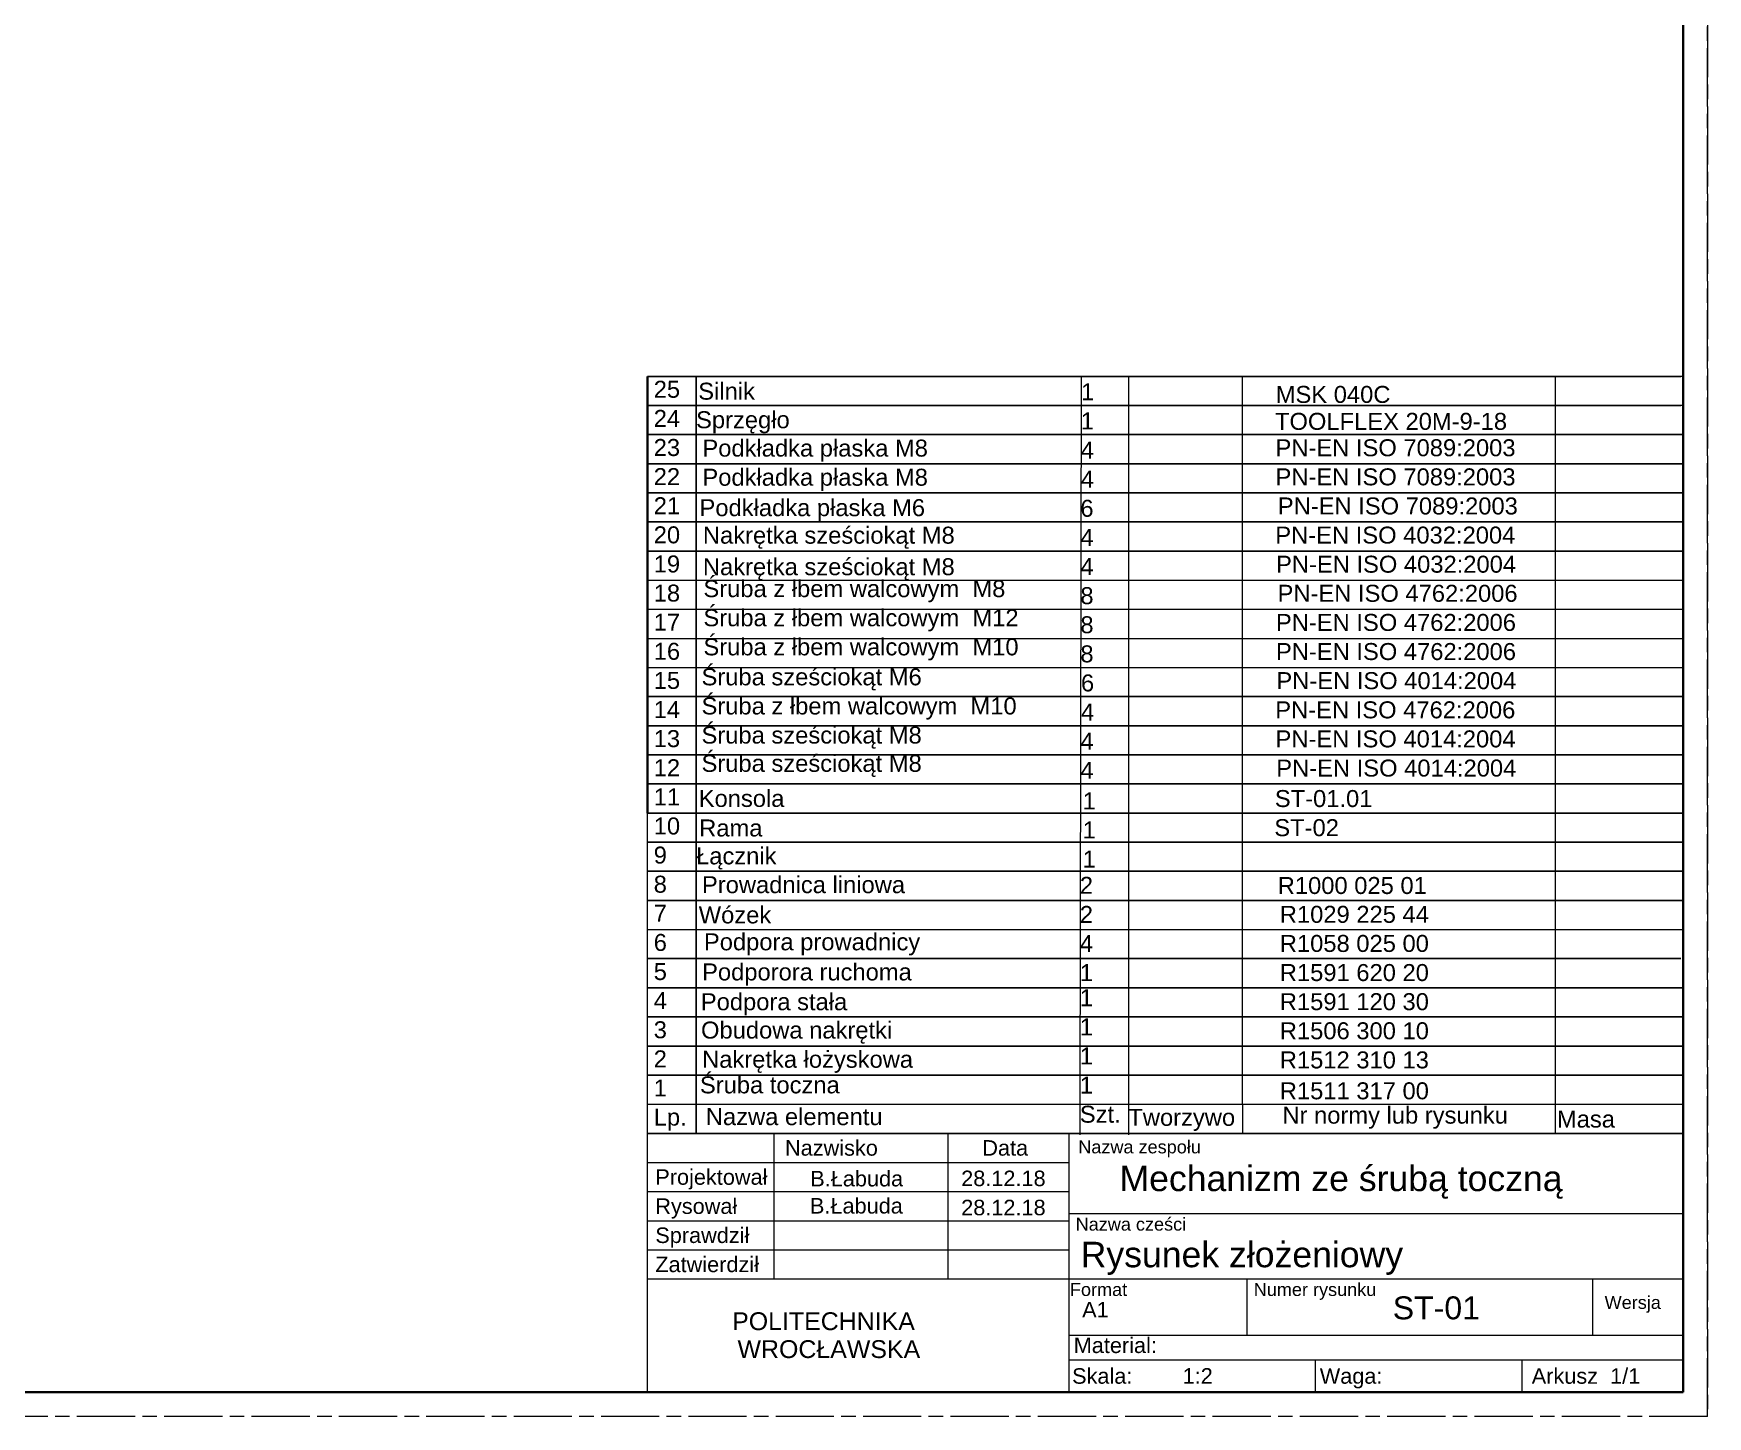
# Model space of a CAD drawing. Header units: millimetres. Extents: x 98 to 4367, y -12 to 2058.
# Drawn here: x 593.6 to 938.5, y 783.7 to 1068.8 of the extents above; entities that cross this region are included whole.
import ezdxf
from ezdxf.enums import TextEntityAlignment as Align

# ---------------------------------------------------------------- set-up
doc = ezdxf.new("R2010")
doc.units = ezdxf.units.MM
doc.linetypes.add('AM_ISO08W050', pattern=[18, 12, -1.5, 3, -1.5])
doc.layers.get('0').update_dxf_attribs({"lineweight": 50})
doc.layers.add('Default', color=7, linetype='Continuous', lineweight=30)
doc.layers.add('niewidoczna', color=7, linetype='AM_ISO08W050', lineweight=30, plot=False)
doc.styles.add('Annotative', font='arial.ttf')
doc.styles.add('SEACAD_arial_ttf', font='arial.ttf')
doc.styles.add('SEACAD_arial_ttfB', font='arial.ttf')
doc.styles.get("Standard").update_dxf_attribs({"font": 'geniso.shx'})

msp = doc.modelspace()

# ---------------------------------------------------------------- linework, layer by layer
for p, q in [((933.521, 788.742), (933.521, 1372.742)), ((720.105, 992.103), (720.105, 998.103)), ((720.105, 986.103), (720.105, 992.103)), ((720.105, 980.103), (720.105, 986.103)), ((720.105, 974.103), (720.105, 980.103)), ((720.105, 968.103), (720.105, 974.103)), ((720.105, 962.103), (720.105, 968.103)), ((720.105, 956.103), (720.105, 962.103)), ((720.105, 950.103), (720.105, 956.103)), ((720.105, 944.103), (720.105, 950.103)), ((720.105, 938.103), (720.105, 944.103)), ((720.105, 932.103), (720.105, 938.103)), ((720.105, 926.103), (720.105, 932.103)), ((720.105, 920.103), (720.105, 926.103)), ((720.105, 914.103), (720.105, 920.103)), ((720.105, 908.103), (720.105, 914.103)), ((102.521, 788.742), (933.521, 788.742))]:
    msp.add_line(p, q)
at = {"layer": 'Default'}
for p, q in [((720.105, 998.103), (730.105, 998.103)), ((933.521, 998.103), (720.105, 998.103)), ((730.105, 998.103), (730.105, 992.103)), ((730.105, 992.103), (730.105, 998.103)), ((730.105, 998.103), (826.105, 998.103)), ((809.431, 998.103), (809.18, 847.796)), ((819.18, 998.103), (819.18, 847.796)), ((826.105, 998.103), (836.105, 998.103)), ((836.105, 998.103), (932.105, 998.103)), ((842.719, 848.103), (842.719, 998.103)), ((907.105, 998.103), (907.105, 848.103)), ((720.105, 992.103), (730.105, 992.103)), ((933.521, 992.103), (720.105, 992.103)), ((730.105, 992.103), (730.105, 986.103)), ((730.105, 986.103), (730.105, 992.103)), ((730.105, 992.103), (826.105, 992.103)), ((826.105, 992.103), (836.105, 992.103)), ((836.105, 992.103), (932.105, 992.103)), ((720.105, 986.103), (730.105, 986.103)), ((933.521, 986.103), (720.105, 986.103)), ((730.105, 986.103), (730.105, 980.103)), ((730.105, 980.103), (730.105, 986.103)), ((730.105, 986.103), (826.105, 986.103)), ((826.105, 986.103), (836.105, 986.103)), ((836.105, 986.103), (932.105, 986.103)), ((720.105, 980.103), (730.105, 980.103)), ((933.521, 980.103), (720.105, 980.103)), ((730.105, 980.103), (730.105, 974.103)), ((730.105, 974.103), (730.105, 980.103)), ((730.105, 980.103), (826.105, 980.103)), ((826.105, 980.103), (836.105, 980.103)), ((836.105, 980.103), (932.105, 980.103)), ((720.105, 974.103), (730.105, 974.103)), ((933.521, 974.103), (720.105, 974.103)), ((730.105, 974.103), (730.105, 968.103)), ((730.105, 968.103), (730.105, 974.103)), ((730.105, 974.103), (826.105, 974.103)), ((826.105, 974.103), (836.105, 974.103)), ((836.105, 974.103), (932.105, 974.103)), ((720.105, 968.103), (730.105, 968.103)), ((933.521, 968.103), (720.105, 968.103)), ((730.105, 968.103), (730.105, 962.103)), ((730.105, 962.103), (730.105, 968.103)), ((730.105, 968.103), (826.105, 968.103)), ((826.105, 968.103), (836.105, 968.103)), ((836.105, 968.103), (932.105, 968.103)), ((720.105, 962.103), (730.105, 962.103)), ((933.521, 962.103), (720.105, 962.103)), ((730.105, 962.103), (730.105, 956.103)), ((730.105, 956.103), (730.105, 962.103)), ((730.105, 962.103), (826.105, 962.103)), ((826.105, 962.103), (836.105, 962.103)), ((836.105, 962.103), (932.105, 962.103)), ((720.105, 956.103), (730.105, 956.103)), ((730.105, 956.103), (730.105, 950.103)), ((730.105, 950.103), (730.105, 956.103)), ((730.105, 956.103), (826.105, 956.103)), ((826.105, 956.103), (836.105, 956.103)), ((836.105, 956.103), (933.521, 956.103)), ((720.105, 950.103), (730.105, 950.103)), ((730.105, 950.103), (730.105, 944.103)), ((730.105, 944.103), (730.105, 950.103)), ((730.105, 950.103), (826.105, 950.103)), ((826.105, 950.103), (933.521, 950.103)), ((720.105, 944.103), (730.105, 944.103)), ((730.105, 944.103), (730.105, 938.103)), ((730.105, 938.103), (730.105, 944.103)), ((730.105, 944.103), (826.105, 944.103)), ((826.105, 944.103), (933.521, 944.103)), ((720.105, 938.103), (730.105, 938.103)), ((730.105, 938.103), (730.105, 932.103)), ((730.105, 932.103), (730.105, 938.103)), ((730.105, 938.103), (826.105, 938.103)), ((826.105, 938.103), (836.105, 938.103)), ((836.105, 938.103), (932.105, 938.103)), ((720.105, 932.103), (730.105, 932.103)), ((933.521, 932.103), (720.105, 932.103)), ((730.105, 932.103), (730.105, 926.103)), ((730.105, 926.103), (730.105, 932.103)), ((730.105, 932.103), (826.105, 932.103)), ((826.105, 932.103), (836.105, 932.103)), ((836.105, 932.103), (932.105, 932.103)), ((720.105, 926.103), (730.105, 926.103)), ((933.521, 926.103), (720.105, 926.103)), ((730.105, 926.103), (730.105, 920.103)), ((730.105, 920.103), (730.105, 926.103)), ((730.105, 926.103), (826.105, 926.103)), ((826.105, 926.103), (836.105, 926.103)), ((836.105, 926.103), (932.105, 926.103)), ((720.105, 920.103), (730.105, 920.103)), ((933.521, 920.103), (720.105, 920.103)), ((730.105, 920.103), (730.105, 914.103)), ((730.105, 914.103), (730.105, 920.103)), ((730.105, 920.103), (826.105, 920.103)), ((826.105, 920.103), (836.105, 920.103)), ((836.105, 920.103), (932.105, 920.103)), ((720.105, 914.103), (730.105, 914.103)), ((933.521, 914.103), (720.105, 914.103)), ((730.105, 914.103), (730.105, 908.103)), ((730.105, 908.103), (730.105, 914.103)), ((730.105, 914.103), (826.105, 914.103)), ((826.105, 914.103), (836.105, 914.103)), ((836.105, 914.103), (932.105, 914.103)), ((720.105, 902.103), (720.105, 908.103)), ((720.105, 908.103), (730.105, 908.103)), ((933.521, 908.103), (720.105, 908.103)), ((730.105, 908.103), (730.105, 902.103)), ((730.105, 902.103), (730.105, 908.103)), ((730.105, 908.103), (826.105, 908.103)), ((826.105, 908.103), (836.105, 908.103)), ((836.105, 908.103), (932.105, 908.103)), ((720.105, 896.103), (720.105, 902.103)), ((720.105, 902.103), (730.105, 902.103)), ((933.521, 902.103), (720.105, 902.103)), ((730.105, 902.103), (730.105, 896.103)), ((730.105, 896.103), (730.105, 902.103)), ((730.105, 902.103), (826.105, 902.103)), ((826.105, 902.103), (836.105, 902.103)), ((836.105, 902.103), (932.105, 902.103)), ((720.105, 890.103), (720.105, 896.103)), ((720.105, 896.103), (730.105, 896.103)), ((933.521, 896.103), (720.105, 896.103)), ((730.105, 896.103), (730.105, 890.103)), ((730.105, 890.103), (730.105, 896.103)), ((730.105, 896.103), (826.105, 896.103)), ((826.105, 896.103), (836.105, 896.103)), ((836.105, 896.103), (932.105, 896.103)), ((720.105, 884.103), (720.105, 890.103)), ((720.105, 890.103), (730.105, 890.103)), ((933.521, 890.103), (720.105, 890.103)), ((730.105, 890.103), (730.105, 884.103)), ((730.105, 884.103), (730.105, 890.103)), ((730.105, 890.103), (826.105, 890.103)), ((826.105, 890.103), (836.105, 890.103)), ((836.105, 890.103), (932.105, 890.103)), ((720.105, 878.103), (720.105, 884.103)), ((720.105, 884.103), (730.105, 884.103)), ((730.105, 884.103), (730.105, 878.103)), ((730.105, 878.103), (730.105, 884.103)), ((730.105, 884.103), (826.105, 884.103)), ((826.105, 884.103), (933.521, 884.103)), ((720.105, 872.103), (720.105, 878.103)), ((720.105, 878.103), (730.105, 878.103)), ((933.008, 878.103), (720.105, 878.103)), ((730.105, 878.103), (730.105, 872.103)), ((730.105, 872.103), (730.105, 878.103)), ((730.105, 878.103), (826.105, 878.103)), ((826.105, 878.103), (836.105, 878.103)), ((836.105, 878.103), (932.105, 878.103)), ((720.105, 866.103), (720.105, 872.103)), ((720.105, 872.103), (730.105, 872.103)), ((933.521, 872.103), (720.105, 872.103)), ((730.105, 872.103), (730.105, 866.103)), ((730.105, 866.103), (730.105, 872.103)), ((730.105, 872.103), (826.105, 872.103)), ((826.105, 872.103), (836.105, 872.103)), ((836.105, 872.103), (932.105, 872.103)), ((720.105, 860.103), (720.105, 866.103)), ((720.105, 866.103), (730.105, 866.103)), ((933.521, 866.103), (720.105, 866.103)), ((730.105, 866.103), (730.105, 860.103)), ((730.105, 860.103), (730.105, 866.103)), ((730.105, 866.103), (826.105, 866.103)), ((826.105, 866.103), (836.105, 866.103)), ((836.105, 866.103), (932.105, 866.103)), ((720.105, 854.103), (720.105, 860.103)), ((720.105, 860.103), (730.105, 860.103)), ((933.521, 860.103), (720.105, 860.103)), ((730.105, 860.103), (730.105, 854.103)), ((730.105, 854.103), (730.105, 860.103)), ((730.105, 860.103), (826.105, 860.103)), ((826.105, 860.103), (836.105, 860.103)), ((836.105, 860.103), (932.105, 860.103)), ((720.105, 848.103), (720.105, 854.103)), ((720.105, 854.103), (730.105, 854.103)), ((933.521, 854.103), (720.105, 854.103)), ((730.105, 854.103), (730.105, 848.103)), ((730.105, 848.103), (730.105, 854.103)), ((730.105, 854.103), (826.105, 854.103)), ((826.105, 854.103), (836.105, 854.103)), ((836.105, 854.103), (932.105, 854.103)), ((720.105, 842.103), (720.105, 848.103)), ((720.105, 848.103), (730.105, 848.103)), ((730.105, 848.103), (730.105, 842.103)), ((730.105, 842.103), (730.105, 848.103)), ((730.105, 848.103), (826.105, 848.103)), ((809.18, 847.796), (809.18, 841.796)), ((819.18, 847.796), (819.18, 841.796)), ((826.105, 848.103), (836.105, 848.103)), ((836.105, 848.103), (932.105, 848.103)), ((842.719, 848.103), (842.719, 842.103)), ((907.105, 848.103), (907.105, 842.103)), ((933.521, 842.103), (720.105, 842.103))]:
    msp.add_line(p, q, dxfattribs=at)
at = {"layer": 'Default', "color": 7, "linetype": 'Continuous'}
for p, q in [((720.105, 998.103), (933.008, 998.103)), ((720.105, 992.103), (933.008, 992.103)), ((720.105, 986.103), (933.521, 986.103)), ((720.105, 980.103), (933.521, 980.103)), ((720.105, 974.103), (933.521, 974.103)), ((720.105, 968.103), (933.521, 968.103)), ((720.105, 962.103), (933.521, 962.103)), ((720.105, 938.103), (933.521, 938.103)), ((720.105, 932.103), (933.521, 932.103)), ((720.105, 926.103), (933.521, 926.103)), ((720.105, 920.103), (933.521, 920.103)), ((720.105, 914.103), (933.521, 914.103)), ((720.105, 908.103), (933.521, 908.103)), ((720.105, 902.103), (933.521, 902.103)), ((720.105, 896.103), (933.521, 896.103)), ((720.105, 890.103), (933.521, 890.103)), ((720.105, 878.103), (933.008, 878.103)), ((720.105, 872.103), (933.521, 872.103)), ((720.105, 866.103), (933.521, 866.103)), ((720.105, 860.103), (933.521, 860.103)), ((720.105, 854.103), (933.521, 854.103)), ((720.105, 848.103), (933.521, 848.103)), ((720.105, 788.742), (720.105, 842.103)), ((720.105, 842.103), (933.521, 842.103)), ((746.215, 812.099), (746.215, 842.103)), ((782.067, 812.099), (782.067, 842.103)), ((806.988, 788.763), (806.988, 842.103)), ((720.105, 836.102), (806.988, 836.102)), ((720.105, 830.101), (806.988, 830.101)), ((806.988, 825.568), (933.521, 825.568)), ((720.105, 824.101), (806.988, 824.101)), ((720.105, 818.1), (806.988, 818.1)), ((720.105, 812.099), (933.521, 812.099)), ((843.684, 800.512), (843.684, 811.966)), ((914.878, 800.512), (914.878, 812.099)), ((806.988, 800.512), (933.521, 800.512)), ((806.988, 795.43), (933.521, 795.43)), ((857.709, 788.72), (857.709, 795.388)), ((900.361, 788.726), (900.361, 795.394))]:
    msp.add_line(p, q, dxfattribs=at)
at = {"layer": 'niewidoczna'}
for p, q in [((938.521, 1377.742), (938.521, 783.742)), ((938.521, 783.742), (938.521, 1377.742)), ((938.521, 783.742), (97.521, 783.742))]:
    msp.add_line(p, q, dxfattribs=at)

# ---------------------------------------------------------------- texts
at = {"attachment_point": 1}
for s, insert, char_height, width, style in [('{\\H1.4x;25}', (721.379, 997.198), 2.5, 8.72614, 'Annotative'), ('{\\H1.4x;24}', (721.379, 991.198), 2.5, 8.72614, 'Annotative'), ('{\\H1.4x;23}', (721.379, 985.198), 2.5, 8.72614, 'Annotative'), ('{\\H1.4x;22}', (721.379, 979.198), 2.5, 8.72614, 'Annotative'), ('{\\H1.4x;21}', (721.379, 973.198), 2.5, 8.72614, 'Annotative'), ('{\\H1.4x;20}', (721.379, 967.198), 2.5, 8.72614, 'Annotative'), ('{\\H1.4x;19}', (721.379, 961.198), 2.5, 8.72614, 'Annotative'), ('{\\H1.4x;18}', (721.379, 955.198), 2.5, 8.72614, 'Annotative'), ('{\\H1.4x;17}', (721.379, 949.198), 2.5, 8.72614, 'Annotative'), ('{\\H1.4x;16}', (721.379, 943.198), 2.5, 8.72614, 'Annotative'), ('{\\H1.4x;15}', (721.379, 937.198), 2.5, 8.72614, 'Annotative'), ('{\\H1.4x;14}', (721.379, 931.198), 2.5, 8.72614, 'Annotative'), ('{\\H1.4x;13}', (721.379, 925.198), 2.5, 8.72614, 'Annotative'), ('{\\H1.4x;12}', (721.379, 919.198), 2.5, 8.72614, 'Annotative'), ('{\\H1.4x;11}', (721.379, 913.198), 2.5, 8.72614, 'Annotative'), ('1:2', (830.365, 793.714), 3.2004, 23.60693, 'SEACAD_arial_ttfB')]:
    msp.add_mtext(s, dxfattribs=dict(at, insert=insert, char_height=char_height, width=width, style=style))
at = {"layer": 'Default', "color": 7, "linetype": 'Continuous'}
for s, height, style, p in [('Nazwisko', 3.2004, 'SEACAD_arial_ttf', (748.433, 840.703)), ('Data', 3.2004, 'SEACAD_arial_ttf', (789.087, 840.703)), (' Nazwa zespołu', 2.667, 'SEACAD_arial_ttf', (807.824, 840.643)), ('Projektował', 3.2004, 'SEACAD_arial_ttf', (721.705, 834.702)), ('Rysował', 3.2004, 'SEACAD_arial_ttf', (721.705, 828.701)), ('Nazwa cześci', 2.667, 'SEACAD_arial_ttf', (808.321, 824.719)), ('Sprawdził', 3.2004, 'SEACAD_arial_ttf', (721.705, 822.701)), ('Zatwierdził', 3.2004, 'SEACAD_arial_ttf', (721.705, 816.7)), ('Format', 2.667, 'SEACAD_arial_ttf', (807.139, 811.251)), ('Numer rysunku', 2.667, 'SEACAD_arial_ttf', (845.018, 811.251)), ('A1', 3.2004, 'SEACAD_arial_ttfB', (809.661, 807.365)), ('Wersja', 2.667, 'SEACAD_arial_ttf', (917.318, 808.584)), ('     POLITECHNIKA                      ', 3.675, 'SEACAD_arial_ttf', (730.407, 805.225)), ('             WROCŁAWSKA', 3.675, 'SEACAD_arial_ttf', (720.105, 799.472)), ('Material:', 3.2004, 'SEACAD_arial_ttf', (807.922, 800.021)), ('Skala:', 3.2004, 'SEACAD_arial_ttf', (807.589, 793.697)), ('Waga:', 3.2004, 'SEACAD_arial_ttf', (858.619, 793.697)), ('Arkusz  1/1 ', 3.2004, 'SEACAD_arial_ttf', (902.301, 793.697))]:
    msp.add_text(s, height=height, dxfattribs=dict(at, style=style)).set_placement(p, align=Align.TOP_LEFT)
at = {"layer": 'Default', "attachment_point": 1}
for s, insert, char_height, width, style in [('{\\H1.4x;Silnik}', (730.558, 996.804), 2.5, 59.88846, 'Annotative'), ('{\\H1.4x;1}', (809.433, 996.681), 2.5, 8.72614, 'Annotative'), ('{\\H1.4x;MSK 040C}', (849.547, 996.137), 2.5, 53.81373, 'Annotative'), ('{\\H1.4x;Sprzęgło }', (730.105, 990.919), 2.5, 59.88846, 'Annotative'), ('{\\H1.4x;1}', (809.378, 990.681), 2.5, 8.72614, 'Annotative'), ('{\\H1.4x;TOOLFLEX 20M-9-18}', (849.394, 990.587), 2.5, 53.81373, 'Annotative'), ('{\\H1.4x;Podkładka płaska M8}', (731.411, 985.072), 2.5, 59.88846, 'Annotative'), ('{\\H1.4x;4}', (809.378, 984.681), 2.5, 8.72614, 'Annotative'), ('{\\H1.4x;PN-EN ISO 7089:2003}', (849.504, 985.147), 2.5, 53.81373, 'Annotative'), ('{\\H1.4x;Podkładka płaska M8}', (731.411, 979.072), 2.5, 59.88846, 'Annotative'), ('{\\H1.4x;4}', (809.378, 978.681), 2.5, 8.72614, 'Annotative'), ('{\\H1.4x;PN-EN ISO 7089:2003}', (849.504, 979.147), 2.5, 53.81373, 'Annotative'), ('{\\H1.4x;Podkładka płaska M6}', (730.816, 972.798), 2.5, 59.88846, 'Annotative'), ('{\\H1.4x;PN-EN ISO 7089:2003}', (849.98, 973.147), 2.5, 53.81373, 'Annotative'), ('{\\H1.4x;6}', (809.297, 972.667), 2.5, 8.72614, 'Annotative'), ('{\\H1.4x;Nakrętka sześciokąt M8}', (731.515, 967.126), 2.5, 59.88846, 'Annotative'), ('{\\H1.4x;4}', (809.297, 966.667), 2.5, 8.72614, 'Annotative'), ('{\\H1.4x;PN-EN ISO 4032:2004}', (849.463, 967.147), 2.5, 53.81373, 'Annotative'), ('{\\H1.4x;Nakrętka sześciokąt M8}', (731.515, 960.628), 2.5, 59.88846, 'Annotative'), ('{\\H1.4x;4}', (809.297, 960.667), 2.5, 8.72614, 'Annotative'), ('{\\H1.4x;PN-EN ISO 4032:2004}', (849.614, 961.147), 2.5, 53.81373, 'Annotative'), ('{\\H1.4x;Śruba z łbem walcowym  M8}', (731.623, 956.108), 2.5, 69.03481, 'Annotative'), ('{\\H1.4x;8}', (809.297, 954.667), 2.5, 8.72614, 'Annotative'), ('{\\H1.4x;PN-EN ISO 4762:2006}', (849.926, 955.147), 2.5, 53.81373, 'Annotative'), ('{\\H1.4x;Śruba z łbem walcowym  M12}', (731.623, 950.108), 2.5, 69.03481, 'Annotative'), ('{\\H1.4x;8}', (809.297, 948.667), 2.5, 8.72614, 'Annotative'), ('{\\H1.4x;PN-EN ISO 4762:2006}', (849.592, 949.147), 2.5, 53.81373, 'Annotative'), ('{\\H1.4x;Śruba z łbem walcowym  M10}', (731.623, 944.108), 2.5, 69.03481, 'Annotative'), ('{\\H1.4x;8}', (809.297, 942.667), 2.5, 8.72614, 'Annotative'), ('{\\H1.4x;PN-EN ISO 4762:2006}', (849.599, 943.147), 2.5, 53.81373, 'Annotative'), ('{\\H1.4x;Śruba sześciokąt M6}', (731.232, 937.931), 2.5, 59.88846, 'Annotative'), ('{\\H1.4x;6}', (809.419, 936.681), 2.5, 8.72614, 'Annotative'), ('{\\H1.4x;PN-EN ISO 4014:2004}', (849.682, 937.147), 2.5, 53.81373, 'Annotative'), ('{\\H1.4x;Śruba z łbem walcowym  M10}', (731.232, 931.931), 2.5, 69.03481, 'Annotative'), ('{\\H1.4x;4}', (809.419, 930.681), 2.5, 8.72614, 'Annotative'), ('{\\H1.4x;PN-EN ISO 4762:2006}', (849.46, 931.132), 2.5, 53.81373, 'Annotative'), ('{\\H1.4x;Śruba sześciokąt M8}', (731.232, 925.931), 2.5, 59.88846, 'Annotative'), ('{\\H1.4x;4}', (809.297, 924.667), 2.5, 8.72614, 'Annotative'), ('{\\H1.4x;PN-EN ISO 4014:2004}', (849.511, 925.147), 2.5, 53.81373, 'Annotative'), ('{\\H1.4x;Śruba sześciokąt M8}', (731.232, 920.103), 2.5, 59.88846, 'Annotative'), ('{\\H1.4x;4}', (809.297, 918.667), 2.5, 8.72614, 'Annotative'), ('{\\H1.4x;PN-EN ISO 4014:2004}', (849.66, 919.132), 2.5, 53.81373, 'Annotative'), ('{\\H1.4x;Konsola}', (730.651, 912.873), 2.5, 59.88846, 'Annotative'), ('{\\H1.4x;1}', (809.767, 912.374), 2.5, 8.72614, 'Annotative'), ('{\\H1.4x; ST-01.01}', (848.007, 912.849), 2.5, 53.81373, 'Annotative'), ('{\\H1.4x;10}', (721.379, 907.198), 2.5, 8.72614, 'Annotative'), ('{\\H1.4x;Rama}', (730.75, 906.783), 2.5, 59.88846, 'Annotative'), ('{\\H1.4x;1}', (809.767, 906.374), 2.5, 8.72614, 'Annotative'), ('{\\H1.4x; ST-02}', (847.899, 906.849), 2.5, 53.81373, 'Annotative'), ('{\\H1.4x;9}', (721.379, 901.198), 2.5, 8.72614, 'Annotative'), ('{\\H1.4x;Łącznik}', (730.105, 901.036), 2.5, 59.88846, 'Annotative'), ('{\\H1.4x;1}', (809.767, 900.374), 2.5, 8.72614, 'Annotative'), ('{\\H1.4x;8}', (721.379, 895.198), 2.5, 8.72614, 'Annotative'), ('{\\H1.4x;Prowadnica liniowa }', (731.319, 895.102), 2.5, 59.88846, 'Annotative'), ('{\\H1.4x;2}', (809.18, 894.969), 2.5, 8.72614, 'Annotative'), ('{\\H1.4x;R1000 025 01}', (849.963, 894.93), 2.5, 53.81373, 'Annotative'), ('{\\H1.4x;7}', (721.379, 889.198), 2.5, 8.72614, 'Annotative'), ('{\\H1.4x;Wózek}', (730.651, 888.873), 2.5, 59.88846, 'Annotative'), ('{\\H1.4x;2}', (809.18, 888.969), 2.5, 8.72614, 'Annotative'), ('{\\H1.4x;R1029 225 44}', (850.39, 888.989), 2.5, 53.81373, 'Annotative'), ('{\\H1.4x;6}', (721.379, 883.198), 2.5, 8.72614, 'Annotative'), ('{\\H1.4x;Podpora prowadnicy }', (731.721, 883.325), 2.5, 74.04211, 'Annotative'), ('{\\H1.4x;4}', (809.18, 882.969), 2.5, 8.72614, 'Annotative'), ('{\\H1.4x;R1058 025 00}', (850.39, 882.989), 2.5, 53.81373, 'Annotative'), ('{\\H1.4x;5}', (721.379, 877.198), 2.5, 8.72614, 'Annotative'), ('{\\H1.4x;Podporora ruchoma}', (731.346, 877.117), 2.5, 59.88846, 'Annotative'), ('{\\H1.4x;1}', (809.18, 876.969), 2.5, 8.72614, 'Annotative'), ('{\\H1.4x;R1591 620 20}', (850.39, 876.989), 2.5, 53.81373, 'Annotative'), ('{\\H1.4x;4}', (721.379, 871.198), 2.5, 8.72614, 'Annotative'), ('{\\H1.4x;Podpora stała}', (731.085, 870.973), 2.5, 59.88846, 'Annotative'), ('{\\H1.4x;1}', (809.18, 871.796), 2.5, 8.72614, 'Annotative'), ('{\\H1.4x;R1591 120 30}', (850.39, 870.989), 2.5, 92.79522, 'Annotative'), ('{\\H1.4x;3}', (721.379, 865.198), 2.5, 8.72614, 'Annotative'), ('{\\H1.4x;Obudowa nakrętki}', (731.129, 865.137), 2.5, 59.88846, 'Annotative'), ('{\\H1.4x;1}', (809.18, 865.796), 2.5, 8.72614, 'Annotative'), ('{\\H1.4x;R1506 300 10}', (850.39, 864.989), 2.5, 53.81373, 'Annotative'), ('{\\H1.4x;2}', (721.379, 859.198), 2.5, 8.72614, 'Annotative'), ('{\\H1.4x;Nakrętka łożyskowa}', (731.347, 859.12), 2.5, 59.88846, 'Annotative'), ('{\\H1.4x;1}', (809.18, 859.796), 2.5, 8.72614, 'Annotative'), ('{\\H1.4x;R1512 310 13}', (850.39, 858.989), 2.5, 53.81373, 'Annotative'), ('{\\H1.4x;1}', (721.379, 853.198), 2.5, 8.72614, 'Annotative'), ('{\\H1.4x;Śruba toczna}', (730.901, 853.841), 2.5, 59.88846, 'Annotative'), ('{\\H1.4x;1}', (809.18, 853.796), 2.5, 8.72614, 'Annotative'), ('{\\H1.4x;R1511 317 00}', (850.39, 852.618), 2.5, 53.81373, 'Annotative'), ('{\\H1.4x;Lp.}', (721.379, 847.198), 2.5, 8.72614, 'Annotative'), ('{\\H1.4x;Nazwa elementu}', (732.118, 847.293), 2.5, 59.88846, 'Annotative'), ('{\\H1.4x;Szt.}', (809.18, 847.796), 2.5, 8.72614, 'Annotative'), ('{\\H1.4x;Tworzywo}', (819.18, 847.153), 2.5, 53.81373, 'Annotative'), ('{\\H1.4x;Nr normy lub rysunku}', (850.927, 847.604), 2.5, 53.81373, 'Annotative'), ('{\\H1.4x;Masa}', (907.493, 846.792), 2.5, 8.72614, 'Annotative'), ('B.Łabuda', (753.634, 834.367), 3.2004, 23.60693, 'SEACAD_arial_ttfB'), ('B.Łabuda', (753.57, 828.772), 3.2004, 23.60693, 'SEACAD_arial_ttfB')]:
    msp.add_mtext(s, dxfattribs=dict(at, insert=insert, char_height=char_height, width=width, style=style))
for s, width, insert, char_height in [('{\\fArial|b0|i0|c238|p34;\\C0;Mechanizm ze śrubą toczną}', 104.66177, (817.355, 835.443), 5.25), ('{\\fArial|b0|i0|c238|p34;\\C0;28.12.18}', 35.79879, (784.732, 834.419), 3.2004), ('{\\fArial|b0|i0|c238|p34;\\C0;28.12.18}', 35.79879, (784.732, 828.418), 3.2004), ('{\\fArial|b0|i0|c238|p34;\\C0;Rysunek złożeniowy}', 104.66177, (809.358, 819.755), 5.25), ('{\\fArial|b0|i0|c238|p34;\\C0;ST-01}', 35.79879, (873.659, 808.499), 4.725)]:
    msp.add_mtext_dynamic_manual_height_columns(s, width=width, gutter_width=12.5, heights=[0], dxfattribs=dict(at, insert=insert, char_height=char_height))

doc.saveas('drawing.dxf')
